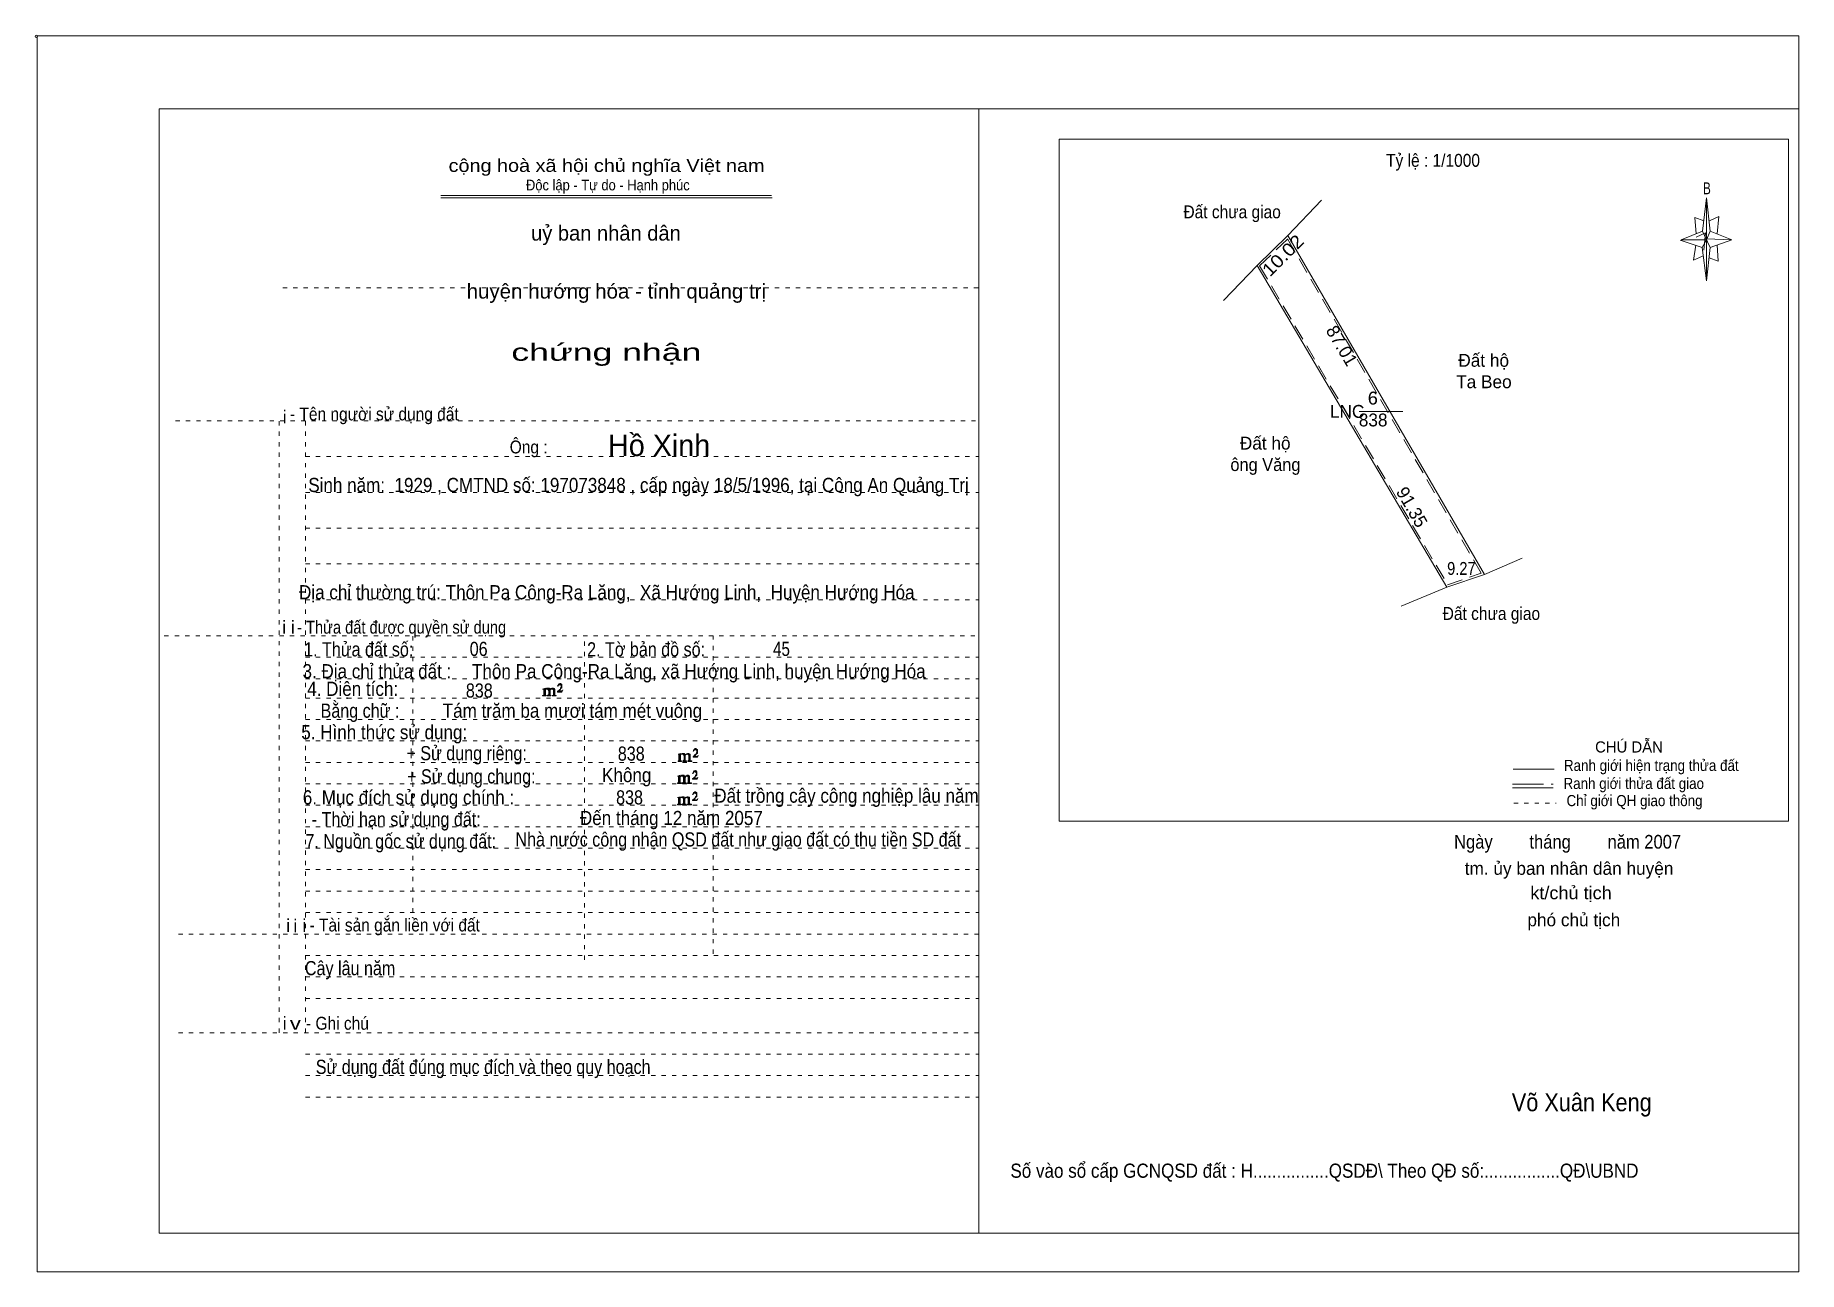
# Model space of a CAD drawing. Header units: centimetres. Extents: x -1.6 to 39.5, y -3.3 to 25.5.
import ezdxf
from ezdxf.enums import TextEntityAlignment as Align

# ---------------------------------------------------------------- set-up
doc = ezdxf.new("R2010")
doc.units = ezdxf.units.CM
doc.header["$LTSCALE"] = 0.12
for name, pattern in [('DOTTED', [1.5, 0.3, -1.2]), ('LONG_DASHED', [7.5, 6, -1.5]), ('MEDIUM_DASHED', [4.5, 3, -1.5])]:
    doc.linetypes.add(name, pattern=pattern)
for name, color, linetype, lineweight in [('1', 7, 'DOTTED', 13), ('10', 7, 'Continuous', 13), ('13', 7, 'Continuous', 13), ('4', 7, 'Continuous', 13), ('5', 7, 'Continuous', 13), ('50', 7, 'Continuous', 13)]:
    doc.layers.add(name, color=color, linetype=linetype, lineweight=lineweight)
doc.layers.add('25', color=7, linetype='Continuous')
doc.layers.add('30', color=7, linetype='Continuous')

msp = doc.modelspace()

# ---------------------------------------------------------------- hatches: boundary and pattern name
at = {"layer": '50'}
for points in [[(10.27, 10.13), (10.27, 10.12), (10.27, 10.11), (10.25, 10.11), (10.24, 10.11), (10.24, 10.1), (10.33, 10.1), (10.33, 10.11), (10.32, 10.11), (10.31, 10.11), (10.31, 10.12), (10.31, 10.13), (10.31, 10.24), (10.31, 10.25), (10.32, 10.26), (10.34, 10.26), (10.35, 10.26), (10.36, 10.26), (10.37, 10.25), (10.39, 10.22), (10.39, 10.13), (10.37, 10.12), (10.37, 10.11), (10.36, 10.11), (10.35, 10.11), (10.35, 10.1), (10.44, 10.1), (10.44, 10.11), (10.43, 10.11), (10.42, 10.11), (10.42, 10.12), (10.42, 10.13), (10.42, 10.24), (10.44, 10.26), (10.45, 10.26), (10.46, 10.26), (10.49, 10.26), (10.49, 10.25), (10.5, 10.24), (10.5, 10.22), (10.5, 10.13), (10.5, 10.12), (10.49, 10.11), (10.49, 10.11), (10.47, 10.11), (10.47, 10.1), (10.56, 10.1), (10.56, 10.11), (10.55, 10.11), (10.54, 10.11), (10.53, 10.12), (10.53, 10.13), (10.53, 10.2), (10.53, 10.25), (10.53, 10.26), (10.52, 10.27), (10.5, 10.28), (10.47, 10.28), (10.46, 10.28), (10.44, 10.27), (10.41, 10.25), (10.41, 10.26), (10.4, 10.28), (10.39, 10.28), (10.37, 10.28), (10.35, 10.28), (10.34, 10.28), (10.32, 10.26), (10.31, 10.26), (10.31, 10.25), (10.31, 10.25), (10.31, 10.26), (10.31, 10.28), (10.24, 10.26), (10.24, 10.26), (10.25, 10.26), (10.27, 10.25), (10.27, 10.24), (10.27, 10.23)], [(10.69, 10.19), (10.72, 10.24), (10.72, 10.24), (10.71, 10.22), (10.69, 10.22), (10.68, 10.22), (10.63, 10.22), (10.66, 10.26), (10.67, 10.27), (10.69, 10.28), (10.69, 10.3), (10.69, 10.32), (10.69, 10.34), (10.69, 10.35), (10.69, 10.37), (10.68, 10.38), (10.67, 10.38), (10.66, 10.39), (10.65, 10.39), (10.63, 10.38), (10.63, 10.38), (10.62, 10.37), (10.61, 10.35), (10.59, 10.33), (10.61, 10.33), (10.61, 10.35), (10.62, 10.35), (10.63, 10.36), (10.65, 10.36), (10.66, 10.36), (10.67, 10.35), (10.68, 10.35), (10.68, 10.32), (10.68, 10.3), (10.66, 10.28), (10.66, 10.26), (10.65, 10.25), (10.59, 10.2), (10.59, 10.19)], [(13.42, 8.61), (13.42, 8.6), (13.42, 8.59), (13.41, 8.59), (13.4, 8.59), (13.4, 8.57), (13.48, 8.57), (13.48, 8.59), (13.47, 8.59), (13.46, 8.59), (13.46, 8.6), (13.46, 8.61), (13.46, 8.72), (13.46, 8.73), (13.47, 8.74), (13.5, 8.74), (13.51, 8.74), (13.52, 8.74), (13.53, 8.73), (13.54, 8.69), (13.54, 8.61), (13.53, 8.6), (13.53, 8.59), (13.52, 8.59), (13.51, 8.59), (13.51, 8.57), (13.6, 8.57), (13.6, 8.59), (13.58, 8.59), (13.57, 8.59), (13.57, 8.6), (13.57, 8.61), (13.57, 8.72), (13.6, 8.74), (13.61, 8.74), (13.62, 8.74), (13.64, 8.74), (13.64, 8.73), (13.65, 8.72), (13.65, 8.69), (13.65, 8.61), (13.65, 8.6), (13.64, 8.59), (13.64, 8.59), (13.63, 8.59), (13.63, 8.57), (13.72, 8.57), (13.72, 8.59), (13.7, 8.59), (13.69, 8.59), (13.68, 8.6), (13.68, 8.61), (13.68, 8.68), (13.68, 8.73), (13.68, 8.74), (13.67, 8.75), (13.65, 8.76), (13.63, 8.76), (13.62, 8.76), (13.6, 8.75), (13.56, 8.73), (13.56, 8.74), (13.55, 8.76), (13.54, 8.76), (13.53, 8.76), (13.51, 8.76), (13.5, 8.76), (13.47, 8.74), (13.46, 8.74), (13.46, 8.73), (13.46, 8.73), (13.46, 8.74), (13.46, 8.76), (13.4, 8.74), (13.4, 8.74), (13.41, 8.74), (13.42, 8.73), (13.42, 8.72), (13.42, 8.71)], [(13.85, 8.67), (13.87, 8.72), (13.87, 8.72), (13.86, 8.69), (13.85, 8.69), (13.84, 8.69), (13.78, 8.69), (13.82, 8.74), (13.83, 8.75), (13.85, 8.76), (13.85, 8.78), (13.85, 8.79), (13.85, 8.82), (13.85, 8.83), (13.85, 8.85), (13.84, 8.86), (13.83, 8.86), (13.82, 8.87), (13.8, 8.87), (13.78, 8.86), (13.78, 8.86), (13.77, 8.85), (13.76, 8.83), (13.75, 8.81), (13.76, 8.81), (13.76, 8.83), (13.77, 8.83), (13.78, 8.84), (13.8, 8.84), (13.82, 8.84), (13.83, 8.83), (13.84, 8.83), (13.84, 8.79), (13.84, 8.78), (13.82, 8.76), (13.82, 8.74), (13.8, 8.73), (13.75, 8.68), (13.75, 8.67)], [(13.41, 8.09), (13.41, 8.08), (13.41, 8.07), (13.4, 8.07), (13.39, 8.07), (13.39, 8.06), (13.48, 8.06), (13.48, 8.07), (13.47, 8.07), (13.45, 8.07), (13.45, 8.08), (13.45, 8.09), (13.45, 8.2), (13.45, 8.21), (13.47, 8.23), (13.49, 8.23), (13.5, 8.23), (13.51, 8.23), (13.52, 8.21), (13.53, 8.18), (13.53, 8.09), (13.52, 8.08), (13.52, 8.07), (13.51, 8.07), (13.5, 8.07), (13.5, 8.06), (13.59, 8.06), (13.59, 8.07), (13.58, 8.07), (13.57, 8.07), (13.57, 8.08), (13.57, 8.09), (13.57, 8.2), (13.59, 8.23), (13.6, 8.23), (13.61, 8.23), (13.63, 8.23), (13.63, 8.21), (13.64, 8.2), (13.64, 8.18), (13.64, 8.09), (13.64, 8.08), (13.63, 8.07), (13.63, 8.07), (13.62, 8.07), (13.62, 8.06), (13.71, 8.06), (13.71, 8.07), (13.7, 8.07), (13.69, 8.07), (13.67, 8.08), (13.67, 8.09), (13.67, 8.17), (13.67, 8.21), (13.67, 8.23), (13.66, 8.24), (13.64, 8.25), (13.62, 8.25), (13.61, 8.25), (13.59, 8.24), (13.55, 8.21), (13.55, 8.23), (13.54, 8.25), (13.53, 8.25), (13.52, 8.25), (13.5, 8.25), (13.49, 8.25), (13.47, 8.23), (13.45, 8.23), (13.45, 8.21), (13.45, 8.21), (13.45, 8.23), (13.45, 8.25), (13.39, 8.23), (13.39, 8.23), (13.4, 8.23), (13.41, 8.21), (13.41, 8.2), (13.41, 8.19)], [(13.84, 8.16), (13.86, 8.2), (13.86, 8.2), (13.85, 8.18), (13.84, 8.18), (13.83, 8.18), (13.77, 8.18), (13.81, 8.23), (13.82, 8.24), (13.84, 8.25), (13.84, 8.27), (13.84, 8.28), (13.84, 8.3), (13.84, 8.31), (13.84, 8.34), (13.83, 8.35), (13.82, 8.35), (13.81, 8.36), (13.8, 8.36), (13.77, 8.35), (13.77, 8.35), (13.76, 8.34), (13.75, 8.31), (13.74, 8.29), (13.75, 8.29), (13.75, 8.31), (13.76, 8.31), (13.77, 8.33), (13.8, 8.33), (13.81, 8.33), (13.82, 8.31), (13.83, 8.31), (13.83, 8.28), (13.83, 8.27), (13.81, 8.25), (13.81, 8.23), (13.8, 8.21), (13.74, 8.17), (13.74, 8.16)], [(13.84, 7.66), (13.86, 7.71), (13.86, 7.71), (13.85, 7.68), (13.84, 7.68), (13.83, 7.68), (13.77, 7.68), (13.81, 7.73), (13.82, 7.74), (13.84, 7.75), (13.84, 7.77), (13.84, 7.78), (13.84, 7.81), (13.84, 7.82), (13.84, 7.84), (13.83, 7.85), (13.82, 7.85), (13.81, 7.86), (13.79, 7.86), (13.77, 7.85), (13.77, 7.85), (13.76, 7.84), (13.75, 7.82), (13.74, 7.8), (13.75, 7.8), (13.75, 7.82), (13.76, 7.82), (13.77, 7.83), (13.79, 7.83), (13.81, 7.83), (13.82, 7.82), (13.83, 7.82), (13.83, 7.78), (13.83, 7.77), (13.81, 7.75), (13.81, 7.73), (13.79, 7.72), (13.74, 7.67), (13.74, 7.66)], [(13.41, 7.6), (13.41, 7.59), (13.41, 7.58), (13.4, 7.58), (13.39, 7.58), (13.39, 7.56), (13.47, 7.56), (13.47, 7.58), (13.46, 7.58), (13.45, 7.58), (13.45, 7.59), (13.45, 7.6), (13.45, 7.71), (13.45, 7.72), (13.46, 7.73), (13.49, 7.73), (13.5, 7.73), (13.51, 7.73), (13.52, 7.72), (13.53, 7.68), (13.53, 7.6), (13.52, 7.59), (13.52, 7.58), (13.51, 7.58), (13.5, 7.58), (13.5, 7.56), (13.59, 7.56), (13.59, 7.58), (13.57, 7.58), (13.56, 7.58), (13.56, 7.59), (13.56, 7.6), (13.56, 7.71), (13.59, 7.73), (13.6, 7.73), (13.61, 7.73), (13.63, 7.73), (13.63, 7.72), (13.64, 7.71), (13.64, 7.68), (13.64, 7.6), (13.64, 7.59), (13.63, 7.58), (13.63, 7.58), (13.62, 7.58), (13.62, 7.56), (13.71, 7.56), (13.71, 7.58), (13.69, 7.58), (13.68, 7.58), (13.67, 7.59), (13.67, 7.6), (13.67, 7.67), (13.67, 7.72), (13.67, 7.73), (13.66, 7.74), (13.64, 7.75), (13.62, 7.75), (13.61, 7.75), (13.59, 7.74), (13.55, 7.72), (13.55, 7.73), (13.54, 7.75), (13.53, 7.75), (13.52, 7.75), (13.5, 7.75), (13.49, 7.75), (13.46, 7.73), (13.45, 7.73), (13.45, 7.72), (13.45, 7.72), (13.45, 7.73), (13.45, 7.75), (13.39, 7.73), (13.39, 7.73), (13.4, 7.73), (13.41, 7.72), (13.41, 7.71), (13.41, 7.7)]]:
    msp.add_hatch(color=256, dxfattribs=at).paths.add_polyline_path(points)

# ---------------------------------------------------------------- linework, layer by layer
at = {"layer": '1', "linetype": 'Continuous'}
for p, q in [((1.31, -2.42), (1.31, 23.78)), ((1.31, 23.78), (39.51, 23.78)), ((20.41, -2.42), (20.41, 23.78)), ((39.51, -2.42), (39.51, 23.78)), ((7.87, 21.76), (15.58, 21.76)), ((7.87, 21.71), (15.59, 21.71)), ((37.26, 20.55), (36.75, 20.72)), ((1.31, -2.42), (39.51, -2.42))]:
    msp.add_line(p, q, dxfattribs=at)
at = {"layer": '1'}
for p, q in [((4.19, 19.61), (20.41, 19.61)), ((1.69, 16.51), (20.41, 16.51)), ((4.11, 2.25), (4.11, 16.51)), ((4.72, 2.25), (4.72, 16.51)), ((4.72, 15.68), (20.41, 15.68)), ((4.72, 14.84), (20.41, 14.84)), ((4.72, 14.01), (20.41, 14.01)), ((4.72, 13.18), (20.41, 13.18)), ((4.72, 12.34), (20.41, 12.34)), ((1.43, 11.5), (20.41, 11.5)), ((7.22, 5.05), (7.22, 11.5)), ((11.22, 3.95), (11.22, 11.5)), ((14.22, 4.09), (14.22, 11.5)), ((4.72, 11), (20.41, 11)), ((4.72, 10.5), (20.41, 10.5)), ((4.72, 10.05), (20.41, 10.05)), ((4.72, 9.55), (20.41, 9.55)), ((4.72, 9.05), (20.41, 9.05)), ((4.72, 8.55), (20.41, 8.55)), ((4.72, 8.05), (20.41, 8.05)), ((4.72, 7.55), (20.41, 7.55)), ((4.72, 7.05), (20.41, 7.05)), ((4.72, 6.55), (20.41, 6.55)), ((4.72, 6.05), (20.41, 6.05)), ((4.72, 5.55), (20.41, 5.55)), ((4.72, 5.05), (20.41, 5.05)), ((1.76, 4.55), (20.41, 4.55)), ((4.72, 4.05), (20.41, 4.05)), ((4.72, 3.55), (20.41, 3.55)), ((4.72, 3.05), (20.41, 3.05)), ((1.76, 2.25), (20.41, 2.25)), ((4.72, 1.75), (20.41, 1.75)), ((4.72, 1.25), (20.41, 1.25)), ((4.72, 0.75), (20.41, 0.75))]:
    msp.add_line(p, q, dxfattribs=at)
at = {"layer": '1', "linetype": 'Continuous'}
msp.add_lwpolyline([(-1.53, -3.32), (39.51, -3.32), (39.51, 25.48), (-1.53, 25.48)], close=True, dxfattribs=at)
msp.add_lwpolyline([(37.27, 20.35), (37.06, 20.25), (37.11, 20.6)], dxfattribs=at)
at = {"layer": '10'}
for p, q in [((27.61, 20.83), (28.39, 21.65)), ((26.89, 20.13), (27.61, 20.83)), ((32.19, 12.93), (27.61, 20.83)), ((26.89, 20.13), (26.11, 19.31)), ((26.89, 20.13), (31.31, 12.63)), ((33.07, 13.31), (32.19, 12.93)), ((31.31, 12.63), (32.19, 12.93)), ((30.25, 12.19), (31.31, 12.63))]:
    msp.add_line(p, q, dxfattribs=at)
at = {"layer": '10', "linetype": 'MEDIUM_DASHED'}
for p, q in [((26.95, 20.12), (27.6, 20.75)), ((32.11, 12.96), (27.6, 20.75)), ((26.95, 20.12), (31.33, 12.69)), ((31.33, 12.69), (32.11, 12.96))]:
    msp.add_line(p, q, dxfattribs=at)
at = {"layer": '13'}
msp.add_line((29.27, 16.73), (30.29, 16.73), dxfattribs=at)
at = {"layer": '4'}
for p, q in [((32.86, 8.39), (33.81, 8.39)), ((32.84, 7.96), (33.79, 7.96))]:
    msp.add_line(p, q, dxfattribs=at)
at = {"layer": '4', "linetype": 'LONG_DASHED'}
msp.add_line((32.84, 8.04), (33.79, 8.04), dxfattribs=at)
at = {"layer": '4', "linetype": 'DOTTED'}
msp.add_line((32.87, 7.6), (33.86, 7.6), dxfattribs=at)
at = {"layer": '4'}
msp.add_lwpolyline([(22.28, 23.07), (39.27, 23.07), (39.27, 7.18), (22.28, 7.18)], close=True, dxfattribs=at)
msp.add_circle((-1.55, 25.47), 0.025, dxfattribs=at)
at = {"layer": '5'}
for p, q in [((37.27, 20.93), (37.36, 21.71)), ((37.45, 20.55), (37.36, 19.77)), ((37.45, 20.93), (37.95, 20.73)), ((37.61, 20.61), (37.63, 20.23)), ((37.63, 20.23), (37.42, 20.31))]:
    msp.add_line(p, q, dxfattribs=at)
for points in [[(37.36, 21.71), (37.45, 20.93), (37.36, 20.73)], [(37.36, 20.73), (36.77, 20.73), (37.27, 20.93), (37.45, 20.55), (37.95, 20.73), (37.36, 20.75)], [(37.36, 20.73), (37.36, 19.77), (37.26, 20.55)]]:
    msp.add_lwpolyline(points, close=True, dxfattribs=at)
for points in [[(37.3, 21.17), (37.09, 21.25), (37.12, 20.87)], [(37.43, 21.17), (37.65, 21.27), (37.61, 20.87)], [(37.36, 20.73), (37.27, 20.93), (36.77, 20.73)], [(37.12, 20.79), (37.34, 20.89), (37.3, 20.49)], [(37.36, 20.73), (37.45, 20.55), (37.95, 20.73)]]:
    msp.add_lwpolyline(points, dxfattribs=at)
at = {"layer": '50'}
for points in [[(10.27, 10.13), (10.27, 10.12), (10.27, 10.11), (10.25, 10.11), (10.24, 10.11), (10.24, 10.1), (10.33, 10.1), (10.33, 10.11), (10.32, 10.11), (10.31, 10.11), (10.31, 10.12), (10.31, 10.13), (10.31, 10.24), (10.31, 10.25), (10.32, 10.26), (10.34, 10.26), (10.35, 10.26), (10.36, 10.26), (10.37, 10.25), (10.39, 10.22), (10.39, 10.13), (10.37, 10.12), (10.37, 10.11), (10.36, 10.11), (10.35, 10.11), (10.35, 10.1), (10.44, 10.1), (10.44, 10.11), (10.43, 10.11), (10.42, 10.11), (10.42, 10.12), (10.42, 10.13), (10.42, 10.24), (10.44, 10.26), (10.45, 10.26), (10.46, 10.26), (10.49, 10.26), (10.49, 10.25), (10.5, 10.24), (10.5, 10.22), (10.5, 10.13), (10.5, 10.12), (10.49, 10.11), (10.49, 10.11), (10.47, 10.11), (10.47, 10.1), (10.56, 10.1), (10.56, 10.11), (10.55, 10.11), (10.54, 10.11), (10.53, 10.12), (10.53, 10.13), (10.53, 10.2), (10.53, 10.25), (10.53, 10.26), (10.52, 10.27), (10.5, 10.28), (10.47, 10.28), (10.46, 10.28), (10.44, 10.27), (10.41, 10.25), (10.41, 10.26), (10.4, 10.28), (10.39, 10.28), (10.37, 10.28), (10.35, 10.28), (10.34, 10.28), (10.32, 10.26), (10.31, 10.26), (10.31, 10.25), (10.31, 10.25), (10.31, 10.26), (10.31, 10.28), (10.24, 10.26), (10.24, 10.26), (10.25, 10.26), (10.27, 10.25), (10.27, 10.24), (10.27, 10.23)], [(10.69, 10.19), (10.72, 10.24), (10.72, 10.24), (10.71, 10.22), (10.69, 10.22), (10.68, 10.22), (10.63, 10.22), (10.66, 10.26), (10.67, 10.27), (10.69, 10.28), (10.69, 10.3), (10.69, 10.32), (10.69, 10.34), (10.69, 10.35), (10.69, 10.37), (10.68, 10.38), (10.67, 10.38), (10.66, 10.39), (10.65, 10.39), (10.63, 10.38), (10.63, 10.38), (10.62, 10.37), (10.61, 10.35), (10.59, 10.33), (10.61, 10.33), (10.61, 10.35), (10.62, 10.35), (10.63, 10.36), (10.65, 10.36), (10.66, 10.36), (10.67, 10.35), (10.68, 10.35), (10.68, 10.32), (10.68, 10.3), (10.66, 10.28), (10.66, 10.26), (10.65, 10.25), (10.59, 10.2), (10.59, 10.19)], [(13.42, 8.61), (13.42, 8.6), (13.42, 8.59), (13.41, 8.59), (13.4, 8.59), (13.4, 8.57), (13.48, 8.57), (13.48, 8.59), (13.47, 8.59), (13.46, 8.59), (13.46, 8.6), (13.46, 8.61), (13.46, 8.72), (13.46, 8.73), (13.47, 8.74), (13.5, 8.74), (13.51, 8.74), (13.52, 8.74), (13.53, 8.73), (13.54, 8.69), (13.54, 8.61), (13.53, 8.6), (13.53, 8.59), (13.52, 8.59), (13.51, 8.59), (13.51, 8.57), (13.6, 8.57), (13.6, 8.59), (13.58, 8.59), (13.57, 8.59), (13.57, 8.6), (13.57, 8.61), (13.57, 8.72), (13.6, 8.74), (13.61, 8.74), (13.62, 8.74), (13.64, 8.74), (13.64, 8.73), (13.65, 8.72), (13.65, 8.69), (13.65, 8.61), (13.65, 8.6), (13.64, 8.59), (13.64, 8.59), (13.63, 8.59), (13.63, 8.57), (13.72, 8.57), (13.72, 8.59), (13.7, 8.59), (13.69, 8.59), (13.68, 8.6), (13.68, 8.61), (13.68, 8.68), (13.68, 8.73), (13.68, 8.74), (13.67, 8.75), (13.65, 8.76), (13.63, 8.76), (13.62, 8.76), (13.6, 8.75), (13.56, 8.73), (13.56, 8.74), (13.55, 8.76), (13.54, 8.76), (13.53, 8.76), (13.51, 8.76), (13.5, 8.76), (13.47, 8.74), (13.46, 8.74), (13.46, 8.73), (13.46, 8.73), (13.46, 8.74), (13.46, 8.76), (13.4, 8.74), (13.4, 8.74), (13.41, 8.74), (13.42, 8.73), (13.42, 8.72), (13.42, 8.71)], [(13.85, 8.67), (13.87, 8.72), (13.87, 8.72), (13.86, 8.69), (13.85, 8.69), (13.84, 8.69), (13.78, 8.69), (13.82, 8.74), (13.83, 8.75), (13.85, 8.76), (13.85, 8.78), (13.85, 8.79), (13.85, 8.82), (13.85, 8.83), (13.85, 8.85), (13.84, 8.86), (13.83, 8.86), (13.82, 8.87), (13.8, 8.87), (13.78, 8.86), (13.78, 8.86), (13.77, 8.85), (13.76, 8.83), (13.75, 8.81), (13.76, 8.81), (13.76, 8.83), (13.77, 8.83), (13.78, 8.84), (13.8, 8.84), (13.82, 8.84), (13.83, 8.83), (13.84, 8.83), (13.84, 8.79), (13.84, 8.78), (13.82, 8.76), (13.82, 8.74), (13.8, 8.73), (13.75, 8.68), (13.75, 8.67)], [(13.41, 8.09), (13.41, 8.08), (13.41, 8.07), (13.4, 8.07), (13.39, 8.07), (13.39, 8.06), (13.48, 8.06), (13.48, 8.07), (13.47, 8.07), (13.45, 8.07), (13.45, 8.08), (13.45, 8.09), (13.45, 8.2), (13.45, 8.21), (13.47, 8.23), (13.49, 8.23), (13.5, 8.23), (13.51, 8.23), (13.52, 8.21), (13.53, 8.18), (13.53, 8.09), (13.52, 8.08), (13.52, 8.07), (13.51, 8.07), (13.5, 8.07), (13.5, 8.06), (13.59, 8.06), (13.59, 8.07), (13.58, 8.07), (13.57, 8.07), (13.57, 8.08), (13.57, 8.09), (13.57, 8.2), (13.59, 8.23), (13.6, 8.23), (13.61, 8.23), (13.63, 8.23), (13.63, 8.21), (13.64, 8.2), (13.64, 8.18), (13.64, 8.09), (13.64, 8.08), (13.63, 8.07), (13.63, 8.07), (13.62, 8.07), (13.62, 8.06), (13.71, 8.06), (13.71, 8.07), (13.7, 8.07), (13.69, 8.07), (13.67, 8.08), (13.67, 8.09), (13.67, 8.17), (13.67, 8.21), (13.67, 8.23), (13.66, 8.24), (13.64, 8.25), (13.62, 8.25), (13.61, 8.25), (13.59, 8.24), (13.55, 8.21), (13.55, 8.23), (13.54, 8.25), (13.53, 8.25), (13.52, 8.25), (13.5, 8.25), (13.49, 8.25), (13.47, 8.23), (13.45, 8.23), (13.45, 8.21), (13.45, 8.21), (13.45, 8.23), (13.45, 8.25), (13.39, 8.23), (13.39, 8.23), (13.4, 8.23), (13.41, 8.21), (13.41, 8.2), (13.41, 8.19)], [(13.84, 8.16), (13.86, 8.2), (13.86, 8.2), (13.85, 8.18), (13.84, 8.18), (13.83, 8.18), (13.77, 8.18), (13.81, 8.23), (13.82, 8.24), (13.84, 8.25), (13.84, 8.27), (13.84, 8.28), (13.84, 8.3), (13.84, 8.31), (13.84, 8.34), (13.83, 8.35), (13.82, 8.35), (13.81, 8.36), (13.8, 8.36), (13.77, 8.35), (13.77, 8.35), (13.76, 8.34), (13.75, 8.31), (13.74, 8.29), (13.75, 8.29), (13.75, 8.31), (13.76, 8.31), (13.77, 8.33), (13.8, 8.33), (13.81, 8.33), (13.82, 8.31), (13.83, 8.31), (13.83, 8.28), (13.83, 8.27), (13.81, 8.25), (13.81, 8.23), (13.8, 8.21), (13.74, 8.17), (13.74, 8.16)], [(13.84, 7.66), (13.86, 7.71), (13.86, 7.71), (13.85, 7.68), (13.84, 7.68), (13.83, 7.68), (13.77, 7.68), (13.81, 7.73), (13.82, 7.74), (13.84, 7.75), (13.84, 7.77), (13.84, 7.78), (13.84, 7.81), (13.84, 7.82), (13.84, 7.84), (13.83, 7.85), (13.82, 7.85), (13.81, 7.86), (13.79, 7.86), (13.77, 7.85), (13.77, 7.85), (13.76, 7.84), (13.75, 7.82), (13.74, 7.8), (13.75, 7.8), (13.75, 7.82), (13.76, 7.82), (13.77, 7.83), (13.79, 7.83), (13.81, 7.83), (13.82, 7.82), (13.83, 7.82), (13.83, 7.78), (13.83, 7.77), (13.81, 7.75), (13.81, 7.73), (13.79, 7.72), (13.74, 7.67), (13.74, 7.66)], [(13.41, 7.6), (13.41, 7.59), (13.41, 7.58), (13.4, 7.58), (13.39, 7.58), (13.39, 7.56), (13.47, 7.56), (13.47, 7.58), (13.46, 7.58), (13.45, 7.58), (13.45, 7.59), (13.45, 7.6), (13.45, 7.71), (13.45, 7.72), (13.46, 7.73), (13.49, 7.73), (13.5, 7.73), (13.51, 7.73), (13.52, 7.72), (13.53, 7.68), (13.53, 7.6), (13.52, 7.59), (13.52, 7.58), (13.51, 7.58), (13.5, 7.58), (13.5, 7.56), (13.59, 7.56), (13.59, 7.58), (13.57, 7.58), (13.56, 7.58), (13.56, 7.59), (13.56, 7.6), (13.56, 7.71), (13.59, 7.73), (13.6, 7.73), (13.61, 7.73), (13.63, 7.73), (13.63, 7.72), (13.64, 7.71), (13.64, 7.68), (13.64, 7.6), (13.64, 7.59), (13.63, 7.58), (13.63, 7.58), (13.62, 7.58), (13.62, 7.56), (13.71, 7.56), (13.71, 7.58), (13.69, 7.58), (13.68, 7.58), (13.67, 7.59), (13.67, 7.6), (13.67, 7.67), (13.67, 7.72), (13.67, 7.73), (13.66, 7.74), (13.64, 7.75), (13.62, 7.75), (13.61, 7.75), (13.59, 7.74), (13.55, 7.72), (13.55, 7.73), (13.54, 7.75), (13.53, 7.75), (13.52, 7.75), (13.5, 7.75), (13.49, 7.75), (13.46, 7.73), (13.45, 7.73), (13.45, 7.72), (13.45, 7.72), (13.45, 7.73), (13.45, 7.75), (13.39, 7.73), (13.39, 7.73), (13.4, 7.73), (13.41, 7.72), (13.41, 7.71), (13.41, 7.7)]]:
    msp.add_lwpolyline(points, close=True, dxfattribs=at)

# ---------------------------------------------------------------- texts
at = {"layer": '1'}
for s, height, width, p in [('cộng hoà xã hội chủ nghĩa Việt nam', 0.3, 1.15, (11.735, 22.31)), ('Độc lập - Tự do - Hạnh phúc', 0.25, 0.9, (11.765, 21.88)), ('chứng nhận', 0.4, 1.55, (11.73, 17.91)), ('- Tên người sử dụng đất', 0.3, 0.9, (6.325, 16.52)), ('- Thửa đất được quyền sử dụng', 0.3, 0.85, (6.96, 11.55)), ('- Tài sản gắn liền với đất ', 0.3, 0.9, (6.85, 4.61)), ('v', 0.3, 1.3, (4.485, 2.32)), ('- Ghi chú', 0.3, 0.9, (5.465, 2.32))]:
    msp.add_text(s, height=height, dxfattribs=dict(at, width=width)).set_placement(p, align=Align.CENTER)
for s, height, p in [('uỷ ban nhân dân', 0.35, (11.72, 20.71)), ('i', 0.3, (4.235, 16.45)), ('i', 0.3, (4.225, 11.55)), ('i', 0.3, (4.425, 11.55)), ('i', 0.3, (4.315, 4.6)), ('i', 0.3, (4.485, 4.59)), ('i', 0.3, (4.695, 4.6)), ('i', 0.3, (4.235, 2.32))]:
    msp.add_text(s, height=height, dxfattribs=at).set_placement(p, align=Align.CENTER)
at = {"layer": '10', "width": 0.9}
for s, height, p in [('Tỷ lệ : 1/1000', 0.3, (30.99, 22.43)), ('Đất chưa giao ', 0.3, (26.36, 21.23)), ('Đất chưa giao ', 0.3, (32.4, 11.87)), ('Võ Xuân Keng', 0.42, (34.455, 0.42))]:
    msp.add_text(s, height=height, dxfattribs=at).set_placement(p, align=Align.CENTER)
at = {"layer": '10'}
msp.add_text('Hồ Xinh', height=0.5, dxfattribs=at).set_placement((12.96, 15.69), align=Align.CENTER)
at = {"layer": '13'}
msp.add_text('LNC', height=0.3, dxfattribs=at).set_placement((29.39, 16.58), align=Align.RIGHT)
at = {"layer": '13', "width": 1.05}
msp.add_text('6', height=0.3, dxfattribs=at).set_placement((29.47, 16.89))
at = {"layer": '13'}
msp.add_text('838', height=0.3, dxfattribs=at).set_placement((29.26, 16.38))
at = {"layer": '25'}
for s, p in [('Đất hộ', (32.17, 17.77)), ('Ta Beo', (32.175, 17.27)), ('Đất hộ', (27.08, 15.84))]:
    msp.add_text(s, height=0.3, dxfattribs=at).set_placement(p, align=Align.CENTER)
at = {"layer": '25', "width": 0.95}
msp.add_text('ông Văng', height=0.3, dxfattribs=at).set_placement((27.085, 15.34), align=Align.CENTER)
at = {"layer": '30', "width": 1.15}
msp.add_text('10.02', height=0.3, rotation=45.04, dxfattribs=at).set_placement((27.598, 20.259), align=Align.CENTER)
at = {"layer": '30'}
for s, height, rotation, p in [('87.01', 0.2999, 300.523, (28.736, 18.186)), ('91.35', 0.3, 300.141, (30.368, 14.425))]:
    msp.add_text(s, height=height, rotation=rotation, dxfattribs=at).set_placement(p, align=Align.CENTER)
at = {"layer": '30', "width": 0.85}
msp.add_text('9.27', height=0.3, dxfattribs=at).set_placement((31.65, 12.92), align=Align.CENTER)
at = {"layer": '4'}
msp.add_text('CHÚ DẪN', height=0.2591, dxfattribs=at).set_placement((35.555, 8.78), align=Align.CENTER)
at = {"layer": '4', "width": 0.9}
for s, p in [('Ranh giới hiện trạng thửa đất', (36.075, 8.35)), ('Ranh giới thửa đất giao ', (35.71, 7.93)), ('Chỉ giới QH giao thông', (35.685, 7.53))]:
    msp.add_text(s, height=0.2591, dxfattribs=at).set_placement(p, align=Align.CENTER)
at = {"layer": '5', "width": 0.75}
msp.add_text('B', height=0.276, dxfattribs=at).set_placement((37.37, 21.79), align=Align.CENTER)
at = {"layer": '50'}
for s, height, width, p in [('  huyện hướng hóa - tỉnh quảng trị', 0.34, 1.05, (11.83, 19.36)), ('Ông :', 0.3, 0.9, (9.92, 15.75)), ('Sinh năm:  1929 , CMTND số: 197073848 , cấp ngày 18/5/1996, tại Công An Quảng Trị', 0.33, 0.9, (12.48, 14.85)), ('Địa chỉ thường trú: Thôn Pa Công-Ra Lăng,  Xã Hướng Linh,  Huyện Hướng Hóa', 0.33, 0.9, (11.74, 12.35)), ('1. Thửa đất số:  ', 0.33, 0.85, (6.065, 11.02)), ('06', 0.33, 0.85, (8.755, 11.03)), ('2. Tờ bản đồ số:  ', 0.33, 0.85, (12.76, 11.02)), ('45', 0.33, 0.8, (15.81, 11.03)), ('3. Địa chỉ thửa đất : ', 0.33, 0.9, (6.44, 10.51)), ('Thôn Pa Công-Ra Lăng, xã Hướng Linh, huyện Hướng Hóa', 0.33, 0.9, (13.885, 10.51)), ('4. Diện tích: ', 0.33, 0.9, (5.875, 10.1)), ('838', 0.33, 0.85, (8.77, 10.06)), ('Bằng chữ :', 0.33, 0.85, (5.99, 9.59)), ('Tám trăm ba mươi tám mét vuông', 0.33, 0.9, (10.94, 9.59)), ('5. Hình thức sử dụng:', 0.33, 0.9, (6.555, 9.09)), ('+ Sử dụng riêng:', 0.33, 0.85, (8.475, 8.6)), ('838', 0.33, 0.85, (12.31, 8.59)), ('+ Sử dụng chung:', 0.33, 0.85, (8.585, 8.06)), ('Không', 0.33, 0.9, (12.205, 8.09)), ('6. Mục đích sử dụng chính :', 0.33, 0.9, (7.12, 7.57)), ('838', 0.33, 0.85, (12.27, 7.57)), ('Đất trồng cây công nghiệp lâu năm', 0.33, 0.9, (17.325, 7.61)), ('- Thời hạn sử dụng đất:', 0.33, 0.85, (6.835, 7.06)), ('Đến tháng 12 năm 2057', 0.33, 0.9, (13.245, 7.09)), ('7. Nguồn gốc sử dụng đất:', 0.33, 0.85, (6.94, 6.55)), ('Nhà nước công nhận QSD đất như giao đất có thu tiền SD đất ', 0.33, 0.85, (14.855, 6.59)), ('Ngày        tháng        năm 2007', 0.32, 0.9, (34.125, 6.54)), ('kt/chủ tịch', 0.3, 1.05, (34.205, 5.36)), ('Cây lâu năm', 0.33, 0.85, (5.76, 3.59)), ('Sử dụng đất đúng mục đích và theo quy hoạch', 0.33, 0.85, (8.86, 1.29)), ('Số vào sổ cấp GCNQSD đất : H................QSDĐ\\ Theo QĐ số:................QĐ\\UBND', 0.33, 0.9, (28.46, -1.13))]:
    msp.add_text(s, height=height, dxfattribs=dict(at, width=width)).set_placement(p, align=Align.CENTER)
for s, p in [('tm. ủy ban nhân dân huyện ', (34.215, 5.93)), ('phó chủ tịch', (34.27, 4.73))]:
    msp.add_text(s, height=0.3, dxfattribs=at).set_placement(p, align=Align.CENTER)

doc.saveas('drawing.dxf')
